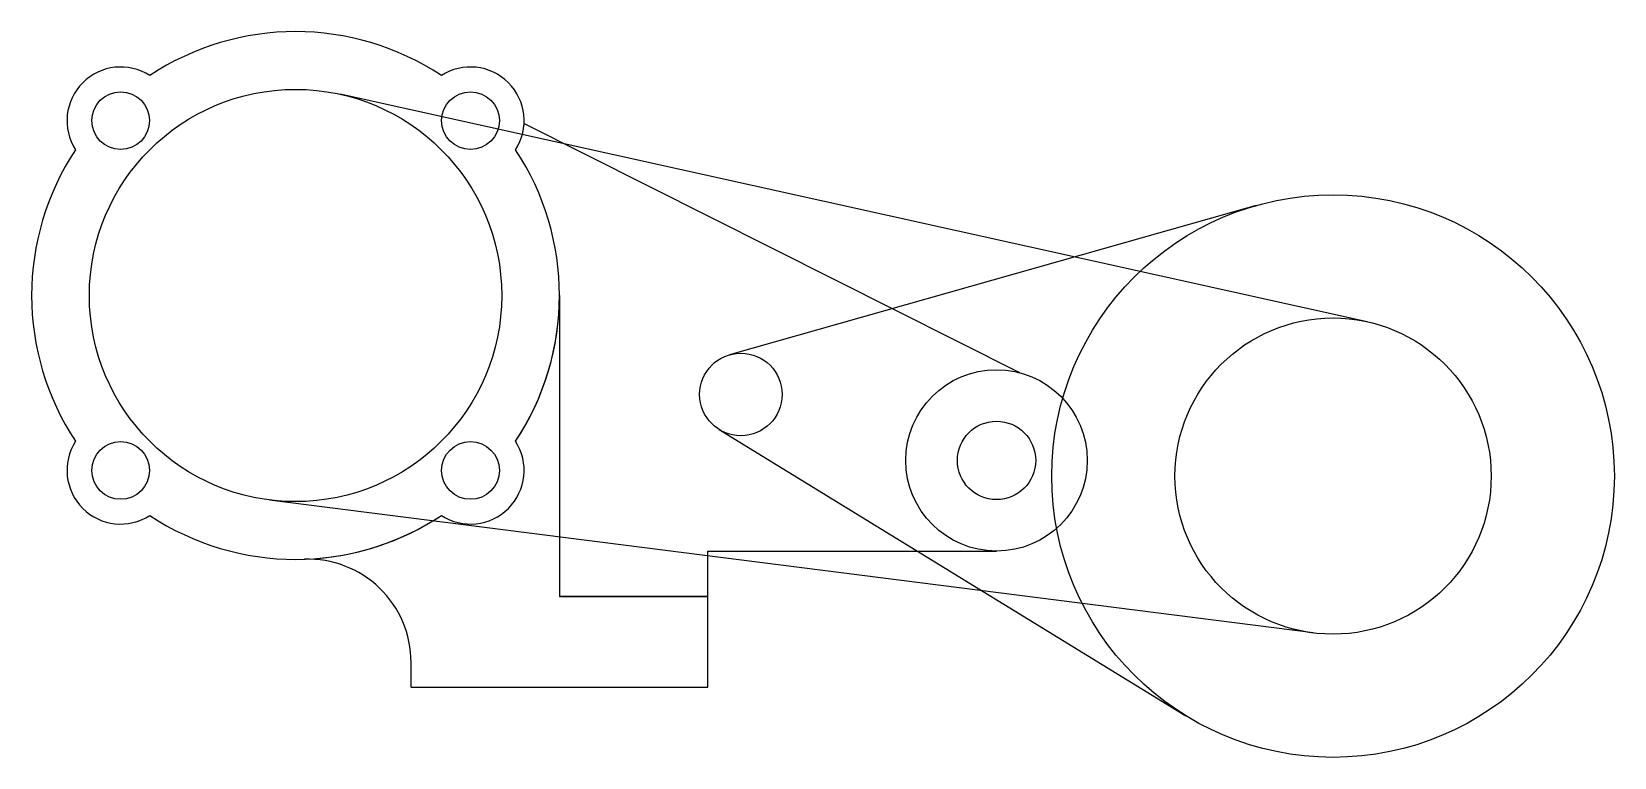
# Model space of a CAD drawing. Header units: inches. Extents: x 26 to 410, y 35 to 211.
import ezdxf

# ---------------------------------------------------------------- set-up
doc = ezdxf.new("R2010")
doc.units = ezdxf.units.IN
doc.header["$MEASUREMENT"] = 0

# ---------------------------------------------------------------- blocks, each defined once
blk = doc.blocks.new('*U3')
blk.add_circle((-2.97, -2.97), 7)
blk.add_arc((-2.97, -2.97), 13, 327.0998, 122.9002)
blk = doc.blocks.new('*U4')
at = {"color": 0, "linetype": 'ByBlock', "lineweight": -2, "transparency": 16777216}
for p, rotation in [((44.92, 192.88), 90.00000000000001), ((44.92, 102.09), 180), ((135.71, 102.09), 270)]:
    blk.add_blockref('*U3', p, dxfattribs=dict(at, rotation=rotation))
blk.add_blockref('*U3', (135.71, 192.88), dxfattribs=at)

msp = doc.modelspace()

# ---------------------------------------------------------------- linework, layer by layer
for p, q in [((350.21, 141.14), (101.12, 196.3)), ((145.72, 189.22), (265.86, 128.78)), ((323.31, 169.33), (195.58, 133.11)), ((154.31, 147.49), (154.31, 74.49)), ((193.08, 114.96), (306.24, 45.54)), ((337.07, 65.65), (83.99, 97.89)), ((190.31, 74.49), (190.31, 85.49)), ((190.31, 85.49), (260.31, 85.49)), ((190.31, 74.49), (154.31, 74.49)), ((154.31, 74.49), (190.31, 74.49)), ((190.31, 52.49), (190.31, 74.49)), ((190.31, 52.49), (190.31, 62.49)), ((118.31, 57.49), (118.31, 58.54)), ((118.31, 52.49), (118.31, 57.49)), ((118.31, 52.49), (190.31, 52.49))]:
    msp.add_line(p, q)
for centre, radius in [((90.31, 147.49), 50), ((341.92, 103.69), 68.22), ((341.92, 103.69), 38.35), ((198.31, 123.49), 10), ((260.31, 107.49), 22), ((260.31, 107.49), 9.5)]:
    msp.add_circle(centre, radius)
for centre, radius, start, end in [((90.31, 147.49), 64, 56.4558, 123.5442), ((90.31, 147.49), 64, 146.4558, 213.5442), ((90.31, 147.49), 64, 326.4558, 33.5442), ((90.31, 147.49), 64, 326.4558, 0), ((90.31, 147.49), 64, 236.4558, 303.5442), ((90.31, 147.49), 64, 271.9317, 303.5442), ((93.31, 58.54), 25, 0, 91.9317)]:
    msp.add_arc(centre, radius, start, end)

# ---------------------------------------------------------------- block references
msp.add_blockref('*U4', (0, 0))

doc.saveas('drawing.dxf')
